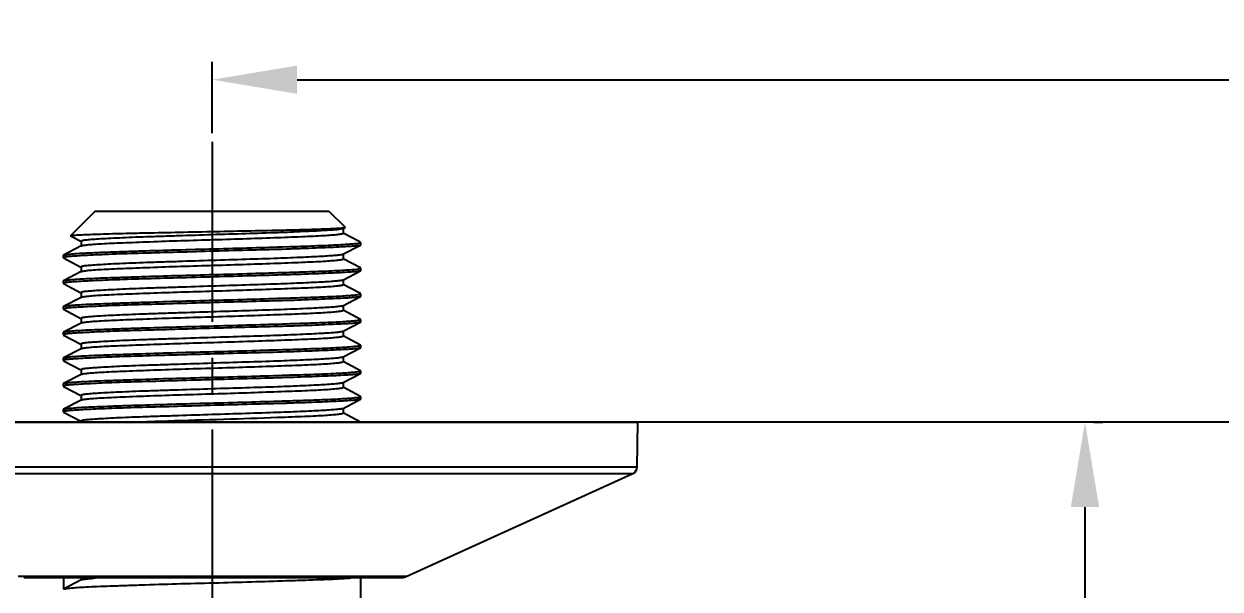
# Model space of a CAD drawing. Header units: millimetres. Extents: x 7160 to 8001, y 2712 to 3307.
# Drawn here: x 7247.3 to 7331.8, y 3057.5 to 3097.4 of the extents above; entities that cross this region are included whole.
import ezdxf

# ---------------------------------------------------------------- set-up
doc = ezdxf.new("R2010")
doc.units = ezdxf.units.MM
doc.linetypes.add('CENTERX2', pattern=[20.32, 12.7, -2.54, 2.54, -2.54])
for name, color, linetype in [('CENTER', 1, 'CENTERX2'), ('DIM', 3, 'Continuous'), ('벽', 2, 'Continuous')]:
    doc.layers.add(name, color=color, linetype=linetype)
doc.styles.get("Standard").update_dxf_attribs({"font": 'arial.ttf'})
doc.dimstyles.new('ISO-25', dxfattribs={"dimtxt": 5, "dimasz": 5, "dimexe": 1.252, "dimexo": 0.625, "dimgap": 1, "dimtad": 1, "dimtoh": 1, "dimdec": 1, "dimdsep": 46, "dimtxsty": 'Standard', "dimcen": 0, "dimclrd": 3, "dimclre": 3, "dimclrt": 4, "dimadec": 0, "dimazin": 0, "dimtfac": 1, "dimtdec": 1, "dimtmove": 0, "dimatfit": 3, "dimfxl": 1, "dimarcsym": 0})

# ---------------------------------------------------------------- blocks, each defined once
blk = doc.blocks.new('*D44')
at = {"layer": 'DIM', "color": 3, "lineweight": -2, "transparency": 16777216}
for p, q in [((7260.62, 3089.727), (7260.62, 3094.744)), ((7460.62, 3089.727), (7460.62, 3094.744)), ((7266.62, 3093.492), (7343.345, 3093.492)), ((7454.62, 3093.492), (7377.896, 3093.492))]:
    blk.add_line(p, q, dxfattribs=at)
at = {"layer": 'DIM', "color": 3, "transparency": 16777216}
for points in [[(7266.62, 3094.492), (7266.62, 3092.492), (7260.62, 3093.492)], [(7454.62, 3094.492), (7454.62, 3092.492), (7460.62, 3093.492)]]:
    blk.add_solid(points, dxfattribs=at)
at = {"layer": 'DIM', "color": 4, "transparency": 16777216, "insert": (7360.62, 3093.492), "char_height": 6, "attachment_point": 5}
blk.add_mtext('150~200', dxfattribs=at)
blk = doc.blocks.new('*D53')
at = {"layer": 'DIM', "color": 3, "lineweight": -2, "transparency": 16777216}
for p, q in [((7322.867, 3069.314), (7323.494, 3069.314)), ((7322.242, 3063.314), (7322.242, 3042.081)), ((7322.242, 3011.718), (7322.242, 3032.95)), ((7322.867, 3005.718), (7323.494, 3005.718))]:
    blk.add_line(p, q, dxfattribs=at)
at = {"layer": 'DIM', "color": 3, "transparency": 16777216}
for points in [[(7321.242, 3063.314), (7323.242, 3063.314), (7322.242, 3069.314)], [(7321.242, 3011.718), (7323.242, 3011.718), (7322.242, 3005.718)]]:
    blk.add_solid(points, dxfattribs=at)
at = {"layer": 'DIM', "color": 4, "transparency": 16777216, "insert": (7322.242, 3037.516), "char_height": 6, "attachment_point": 5}
blk.add_mtext('63.6', dxfattribs=at)

msp = doc.modelspace()

# ---------------------------------------------------------------- linework, layer by layer
at = {"color": 7, "linetype": 'Continuous'}
for p, q in [((7252.37, 3084.218), (7250.626, 3082.474)), ((7252.37, 3084.218), (7268.87, 3084.218)), ((7268.87, 3084.218), (7270.018, 3083.07)), ((7269.851, 3082.974), (7270.012, 3083.058)), ((7270.012, 3083.058), (7270.018, 3083.07)), ((7250.631, 3082.462), (7250.626, 3082.474)), ((7250.632, 3082.462), (7251.366, 3082.079)), ((7269.87, 3082.993), (7269.87, 3082.65)), ((7271.014, 3082.061), (7269.873, 3082.656)), ((7251.37, 3081.751), (7250.134, 3081.105)), ((7251.37, 3082.086), (7251.37, 3081.759)), ((7251.386, 3081.759), (7251.37, 3081.751)), ((7269.851, 3081.16), (7271.103, 3081.813)), ((7271.057, 3082.031), (7271.014, 3082.061)), ((7271.053, 3081.968), (7271.058, 3081.973)), ((7271.053, 3081.968), (7271.12, 3081.968)), ((7271.057, 3082.031), (7271.12, 3081.968)), ((7271.12, 3081.831), (7271.103, 3081.813)), ((7271.12, 3081.831), (7271.12, 3081.968)), ((7250.12, 3081.092), (7250.134, 3081.105)), ((7250.12, 3080.924), (7250.12, 3081.092)), ((7250.12, 3080.924), (7250.137, 3080.906)), ((7250.137, 3080.906), (7251.366, 3080.265)), ((7269.87, 3081.179), (7269.87, 3080.836)), ((7271.107, 3080.198), (7269.873, 3080.842)), ((7251.37, 3079.937), (7250.134, 3079.291)), ((7251.37, 3080.272), (7251.37, 3079.945)), ((7251.386, 3079.945), (7251.37, 3079.937)), ((7269.851, 3079.346), (7271.103, 3079.999)), ((7271.12, 3080.017), (7271.103, 3079.999)), ((7271.12, 3080.185), (7271.107, 3080.199)), ((7271.12, 3080.017), (7271.12, 3080.185)), ((7250.12, 3079.278), (7250.134, 3079.291)), ((7250.12, 3079.11), (7250.12, 3079.278)), ((7250.12, 3079.11), (7250.137, 3079.092)), ((7250.137, 3079.092), (7251.366, 3078.451)), ((7269.87, 3079.365), (7269.87, 3079.022)), ((7271.107, 3078.384), (7269.873, 3079.028)), ((7251.37, 3078.123), (7250.134, 3077.477)), ((7251.37, 3078.458), (7251.37, 3078.131)), ((7251.386, 3078.131), (7251.37, 3078.123)), ((7269.851, 3077.532), (7271.103, 3078.185)), ((7271.12, 3078.203), (7271.103, 3078.185)), ((7271.12, 3078.371), (7271.107, 3078.384)), ((7271.12, 3078.203), (7271.12, 3078.371)), ((7250.12, 3077.464), (7250.134, 3077.477)), ((7250.12, 3077.296), (7250.12, 3077.464)), ((7250.12, 3077.296), (7250.137, 3077.278)), ((7250.137, 3077.278), (7251.366, 3076.637)), ((7269.87, 3077.551), (7269.87, 3077.208)), ((7271.107, 3076.57), (7269.873, 3077.214)), ((7251.37, 3076.309), (7250.134, 3075.663)), ((7251.37, 3076.644), (7251.37, 3076.317)), ((7251.386, 3076.317), (7251.37, 3076.309)), ((7269.87, 3075.728), (7271.103, 3076.371)), ((7271.12, 3076.389), (7271.103, 3076.371)), ((7271.12, 3076.557), (7271.107, 3076.57)), ((7271.12, 3076.389), (7271.12, 3076.557)), ((7250.12, 3075.65), (7250.134, 3075.663)), ((7250.12, 3075.482), (7250.12, 3075.65)), ((7250.12, 3075.482), (7250.137, 3075.464)), ((7250.137, 3075.464), (7251.366, 3074.823)), ((7269.851, 3075.718), (7269.87, 3075.728)), ((7269.87, 3075.737), (7269.87, 3075.394)), ((7251.37, 3074.83), (7251.37, 3074.503)), ((7271.107, 3074.756), (7269.873, 3075.4)), ((7271.12, 3074.575), (7271.103, 3074.557)), ((7271.12, 3074.743), (7271.107, 3074.756)), ((7271.12, 3074.575), (7271.12, 3074.743)), ((7250.12, 3073.836), (7250.134, 3073.849)), ((7250.12, 3073.668), (7250.12, 3073.836)), ((7251.37, 3074.495), (7250.134, 3073.849)), ((7251.386, 3074.503), (7251.37, 3074.495)), ((7269.851, 3073.904), (7269.87, 3073.914)), ((7269.87, 3073.914), (7271.103, 3074.557)), ((7269.87, 3073.923), (7269.87, 3073.58)), ((7250.12, 3073.668), (7250.137, 3073.65)), ((7250.137, 3073.65), (7251.366, 3073.009)), ((7251.37, 3073.016), (7251.37, 3072.689)), ((7271.107, 3072.942), (7269.873, 3073.586)), ((7271.12, 3072.929), (7271.107, 3072.942)), ((7271.12, 3072.761), (7271.12, 3072.929)), ((7250.12, 3072.022), (7250.134, 3072.035)), ((7251.37, 3072.681), (7250.134, 3072.035)), ((7251.386, 3072.689), (7251.37, 3072.681)), ((7269.851, 3072.09), (7269.87, 3072.1)), ((7269.87, 3072.1), (7271.103, 3072.743)), ((7269.87, 3072.109), (7269.87, 3071.766)), ((7271.12, 3072.761), (7271.103, 3072.743)), ((7250.12, 3071.854), (7250.12, 3072.022)), ((7250.12, 3071.854), (7250.137, 3071.836)), ((7250.137, 3071.836), (7251.366, 3071.195)), ((7251.37, 3071.202), (7251.37, 3070.875)), ((7271.107, 3071.128), (7269.873, 3071.772)), ((7251.37, 3070.867), (7250.134, 3070.221)), ((7251.386, 3070.875), (7251.37, 3070.867)), ((7269.87, 3070.286), (7271.103, 3070.929)), ((7271.12, 3070.947), (7271.103, 3070.929)), ((7271.12, 3071.115), (7271.107, 3071.128)), ((7271.12, 3070.947), (7271.12, 3071.115)), ((7250.12, 3070.208), (7250.134, 3070.221)), ((7250.12, 3070.04), (7250.12, 3070.208)), ((7250.12, 3070.04), (7250.137, 3070.022)), ((7250.137, 3070.022), (7251.366, 3069.381)), ((7269.851, 3070.276), (7269.87, 3070.286)), ((7269.87, 3070.295), (7269.87, 3069.952)), ((7271.107, 3069.314), (7269.873, 3069.958)), ((7230.559, 3069.314), (7290.681, 3069.314)), ((7251.37, 3069.388), (7251.37, 3069.314)), ((7290.626, 3066.128), (7290.681, 3069.314)), ((7290.626, 3066.128), (7230.615, 3066.128)), ((7230.906, 3065.684), (7290.334, 3065.684)), ((7274.317, 3058.403), (7290.334, 3065.684)), ((7274.317, 3058.403), (7246.923, 3058.403)), ((7273.904, 3058.314), (7247.337, 3058.314)), ((7251.37, 3058.169), (7250.134, 3057.523)), ((7250.149, 3057.523), (7250.149, 3058.314)), ((7251.37, 3058.314), (7251.37, 3058.177)), ((7251.386, 3058.177), (7251.37, 3058.169)), ((7271.12, 3052.218), (7271.12, 3058.314)), ((7273.904, 3058.314), (7274.115, 3058.336)), ((7274.115, 3058.336), (7274.317, 3058.403))]:
    msp.add_line(p, q, dxfattribs=at)
for centre, radius, start, end in [((7290.128, 3066.137), 0.498, 294.44395, 359), ((7253.815, 3037.939), 20.413, 94.08497, 94.53081), ((7254.223, 3032.201), 26.166, 93.63679, 94.08023), ((7265.507, 3135.269), 77.119, 272.43163, 272.62979), ((7268.325, 3084.029), 25.801, 274.05588, 274.6612)]:
    msp.add_arc(centre, radius, start, end, dxfattribs=at)
for points, knots in [([(7265.42, 3082.869), (7266.031, 3082.883), (7266.9, 3082.905), (7267.988, 3082.94), (7268.644, 3082.963), (7269.178, 3082.984), (7269.542, 3083.002), (7269.765, 3083.019), (7269.88, 3083.03), (7269.958, 3083.042), (7269.999, 3083.051), (7270.012, 3083.058)], [0, 0, 0, 0, 0.399043, 0.566855, 0.7103, 0.827146, 0.915307, 0.948065, 0.973119, 0.990412, 1, 1, 1, 1]), ([(7250.626, 3082.474), (7250.634, 3082.482), (7250.674, 3082.489), (7250.745, 3082.502), (7250.861, 3082.512), (7251.015, 3082.524), (7251.208, 3082.535), (7251.544, 3082.551), (7252.056, 3082.571), (7252.776, 3082.596), (7253.627, 3082.623), (7254.593, 3082.648), (7256.065, 3082.681), (7258.059, 3082.718), (7260.539, 3082.772), (7263.012, 3082.819), (7264.638, 3082.851), (7265.42, 3082.869)], [0, 0, 0, 0, 0.002406, 0.007468, 0.015229, 0.025678, 0.038793, 0.054537, 0.093736, 0.142687, 0.200539, 0.266224, 0.33863, 0.498821, 0.670401, 0.841436, 1, 1, 1, 1]), ([(7265.245, 3082.687), (7264.502, 3082.66), (7262.96, 3082.612), (7260.62, 3082.541), (7258.642, 3082.473), (7257.101, 3082.425), (7256.021, 3082.39), (7255.021, 3082.353), (7254.117, 3082.315), (7253.323, 3082.275), (7252.655, 3082.236), (7252.123, 3082.201), (7251.768, 3082.171), (7251.561, 3082.146), (7251.46, 3082.127), (7251.403, 3082.114), (7251.37, 3082.095), (7251.37, 3082.086)], [0, 0, 0, 0, 0.160594, 0.332905, 0.505222, 0.587695, 0.665811, 0.738236, 0.80374, 0.861203, 0.909644, 0.948237, 0.976333, 0.986304, 0.993518, 0.998, 1, 1, 1, 1]), ([(7251.386, 3081.759), (7251.402, 3081.768), (7251.45, 3081.781), (7251.594, 3081.81), (7251.865, 3081.841), (7252.295, 3081.879), (7252.86, 3081.915), (7253.55, 3081.949), (7254.355, 3081.982), (7255.261, 3082.017), (7256.627, 3082.069), (7258.468, 3082.135), (7260.752, 3082.198), (7263.026, 3082.273), (7264.523, 3082.323), (7265.245, 3082.349)], [0, 0, 0, 0, 0.004023, 0.010643, 0.031714, 0.062983, 0.103972, 0.154034, 0.21237, 0.278048, 0.350003, 0.508011, 0.676225, 0.843811, 1, 1, 1, 1]), ([(7269.851, 3082.974), (7269.808, 3082.951), (7269.663, 3082.929), (7269.388, 3082.893), (7268.976, 3082.863), (7268.44, 3082.83), (7267.786, 3082.796), (7266.708, 3082.743), (7265.849, 3082.709), (7265.245, 3082.687)], [0, 0, 0, 0, 0.031787, 0.092721, 0.18225, 0.299144, 0.441675, 0.607705, 1, 1, 1, 1]), ([(7265.245, 3082.349), (7265.58, 3082.361), (7266.219, 3082.386), (7267.124, 3082.422), (7267.917, 3082.457), (7268.585, 3082.494), (7269.059, 3082.529), (7269.367, 3082.557), (7269.543, 3082.576), (7269.679, 3082.593), (7269.781, 3082.612), (7269.836, 3082.625), (7269.87, 3082.641), (7269.87, 3082.65)], [0, 0, 0, 0, 0.216723, 0.412827, 0.584766, 0.729741, 0.845287, 0.891398, 0.929455, 0.959316, 0.980907, 0.994247, 1, 1, 1, 1]), ([(7250.134, 3081.105), (7250.151, 3081.114), (7250.203, 3081.127), (7250.36, 3081.156), (7250.663, 3081.188), (7251.144, 3081.227), (7251.781, 3081.263), (7252.562, 3081.297), (7253.474, 3081.329), (7254.502, 3081.364), (7256.056, 3081.417), (7258.151, 3081.484), (7260.751, 3081.547), (7263.342, 3081.619), (7265.048, 3081.676), (7265.87, 3081.702)], [0, 0, 0, 0, 0.003698, 0.010025, 0.030591, 0.061462, 0.102155, 0.152019, 0.210255, 0.275922, 0.347949, 0.506306, 0.675057, 0.843253, 1, 1, 1, 1]), ([(7265.87, 3081.522), (7265.057, 3081.496), (7263.371, 3081.453), (7260.809, 3081.384), (7258.235, 3081.305), (7255.811, 3081.24), (7253.958, 3081.183), (7252.665, 3081.127), (7251.876, 3081.089), (7251.227, 3081.052), (7250.725, 3081.022), (7250.384, 3080.988), (7250.206, 3080.968), (7250.148, 3080.946)], [0, 0, 0, 0, 0.155088, 0.321503, 0.488703, 0.646077, 0.783644, 0.842213, 0.892696, 0.934283, 0.966314, 0.988307, 1, 1, 1, 1]), ([(7265.87, 3081.698), (7266.524, 3081.719), (7267.702, 3081.761), (7269.083, 3081.81), (7269.97, 3081.862), (7270.451, 3081.897), (7270.798, 3081.93), (7270.984, 3081.953), (7271.053, 3081.968)], [0, 0, 0, 0, 0.378069, 0.680748, 0.798581, 0.89183, 0.959256, 1, 1, 1, 1]), ([(7271.103, 3081.813), (7271.086, 3081.804), (7271.034, 3081.79), (7270.879, 3081.761), (7270.587, 3081.732), (7270.124, 3081.7), (7269.515, 3081.669), (7268.771, 3081.634), (7267.902, 3081.596), (7266.921, 3081.559), (7266.231, 3081.538), (7265.87, 3081.526)], [0, 0, 0, 0, 0.011454, 0.030264, 0.090121, 0.179053, 0.29581, 0.438652, 0.605375, 0.793496, 1, 1, 1, 1]), ([(7271.058, 3081.973), (7271.065, 3081.98), (7271.079, 3082.002), (7271.065, 3082.024), (7271.057, 3082.031)], [0, 0, 0, 0, 0.49428, 1, 1, 1, 1]), ([(7250.148, 3080.946), (7250.144, 3080.944), (7250.134, 3080.94), (7250.12, 3080.931), (7250.12, 3080.924)], [0, 0, 0, 0, 0.369869, 1, 1, 1, 1]), ([(7265.245, 3080.872), (7264.502, 3080.845), (7262.96, 3080.799), (7260.62, 3080.727), (7258.642, 3080.659), (7257.101, 3080.611), (7256.021, 3080.576), (7255.021, 3080.54), (7254.117, 3080.501), (7253.323, 3080.461), (7252.655, 3080.423), (7252.123, 3080.388), (7251.768, 3080.358), (7251.561, 3080.333), (7251.46, 3080.314), (7251.403, 3080.3), (7251.37, 3080.282), (7251.37, 3080.272)], [0, 0, 0, 0, 0.160591, 0.332902, 0.50522, 0.587692, 0.665808, 0.738235, 0.803739, 0.861202, 0.90964, 0.948232, 0.976329, 0.986301, 0.993517, 0.998, 1, 1, 1, 1]), ([(7251.386, 3079.946), (7251.402, 3079.954), (7251.45, 3079.968), (7251.594, 3079.996), (7251.865, 3080.028), (7252.295, 3080.066), (7252.86, 3080.101), (7253.55, 3080.135), (7254.355, 3080.168), (7255.261, 3080.204), (7256.627, 3080.256), (7258.468, 3080.321), (7260.752, 3080.385), (7263.026, 3080.458), (7264.523, 3080.51), (7265.245, 3080.536)], [0, 0, 0, 0, 0.004025, 0.010646, 0.031717, 0.062986, 0.103975, 0.154036, 0.212372, 0.278049, 0.350005, 0.508012, 0.676226, 0.843812, 1, 1, 1, 1]), ([(7269.851, 3081.159), (7269.808, 3081.137), (7269.663, 3081.114), (7269.388, 3081.078), (7268.976, 3081.049), (7268.44, 3081.015), (7267.786, 3080.981), (7266.708, 3080.929), (7265.849, 3080.893), (7265.245, 3080.872)], [0, 0, 0, 0, 0.03179, 0.09272, 0.182244, 0.299137, 0.441666, 0.607696, 1, 1, 1, 1]), ([(7265.245, 3080.536), (7265.58, 3080.549), (7266.219, 3080.573), (7267.124, 3080.608), (7267.917, 3080.643), (7268.585, 3080.68), (7269.059, 3080.714), (7269.367, 3080.742), (7269.543, 3080.761), (7269.679, 3080.779), (7269.781, 3080.797), (7269.836, 3080.81), (7269.87, 3080.827), (7269.87, 3080.836)], [0, 0, 0, 0, 0.216728, 0.412829, 0.584771, 0.729748, 0.84529, 0.891399, 0.929454, 0.959318, 0.980912, 0.994251, 1, 1, 1, 1]), ([(7250.134, 3079.291), (7250.151, 3079.3), (7250.203, 3079.313), (7250.36, 3079.342), (7250.663, 3079.374), (7251.144, 3079.414), (7251.781, 3079.449), (7252.562, 3079.483), (7253.474, 3079.515), (7254.502, 3079.55), (7256.056, 3079.603), (7258.151, 3079.67), (7260.751, 3079.733), (7263.342, 3079.805), (7265.048, 3079.862), (7265.87, 3079.888)], [0, 0, 0, 0, 0.003697, 0.010025, 0.030592, 0.061465, 0.10216, 0.152025, 0.210262, 0.275929, 0.347955, 0.50631, 0.675059, 0.843255, 1, 1, 1, 1]), ([(7265.87, 3079.711), (7265.058, 3079.685), (7263.373, 3079.638), (7260.812, 3079.571), (7258.239, 3079.491), (7255.816, 3079.427), (7253.963, 3079.369), (7252.671, 3079.313), (7251.881, 3079.275), (7251.231, 3079.238), (7250.728, 3079.208), (7250.386, 3079.175), (7250.207, 3079.154), (7250.149, 3079.132)], [0, 0, 0, 0, 0.155008, 0.321338, 0.488464, 0.645788, 0.783343, 0.841927, 0.892438, 0.934068, 0.966157, 0.988223, 1, 1, 1, 1]), ([(7265.87, 3079.888), (7266.487, 3079.908), (7267.607, 3079.942), (7269.094, 3079.995), (7270.176, 3080.061), (7270.755, 3080.107), (7270.966, 3080.139)], [0, 0, 0, 0, 0.36262, 0.658854, 0.874722, 1, 1, 1, 1]), ([(7271.103, 3079.999), (7271.086, 3079.99), (7271.034, 3079.976), (7270.879, 3079.947), (7270.587, 3079.918), (7270.124, 3079.886), (7269.515, 3079.855), (7268.771, 3079.82), (7267.541, 3079.767), (7266.56, 3079.73), (7265.87, 3079.708)], [0, 0, 0, 0, 0.01144, 0.030257, 0.090113, 0.179046, 0.295807, 0.438639, 0.605361, 1, 1, 1, 1]), ([(7270.966, 3080.139), (7271.005, 3080.145), (7271.056, 3080.154), (7271.105, 3080.168), (7271.12, 3080.18), (7271.12, 3080.185)], [0, 0, 0, 0, 0.718501, 0.908338, 1, 1, 1, 1]), ([(7250.149, 3079.132), (7250.145, 3079.13), (7250.134, 3079.126), (7250.12, 3079.117), (7250.12, 3079.11)], [0, 0, 0, 0, 0.371176, 1, 1, 1, 1]), ([(7265.245, 3079.062), (7264.502, 3079.035), (7262.96, 3078.983), (7260.62, 3078.914), (7258.642, 3078.846), (7257.101, 3078.797), (7256.022, 3078.762), (7255.021, 3078.725), (7254.117, 3078.687), (7253.323, 3078.647), (7252.655, 3078.608), (7252.123, 3078.573), (7251.768, 3078.543), (7251.561, 3078.518), (7251.46, 3078.499), (7251.403, 3078.485), (7251.37, 3078.467), (7251.37, 3078.458)], [0, 0, 0, 0, 0.160592, 0.332903, 0.505219, 0.587691, 0.665807, 0.738233, 0.803737, 0.8612, 0.909639, 0.948231, 0.976328, 0.9863, 0.993516, 0.997999, 1, 1, 1, 1]), ([(7269.851, 3079.346), (7269.808, 3079.323), (7269.663, 3079.301), (7269.388, 3079.265), (7268.976, 3079.235), (7268.44, 3079.202), (7267.786, 3079.168), (7266.708, 3079.114), (7265.849, 3079.083), (7265.245, 3079.062)], [0, 0, 0, 0, 0.031774, 0.092703, 0.182231, 0.299129, 0.441663, 0.607699, 1, 1, 1, 1]), ([(7265.245, 3078.725), (7265.58, 3078.737), (7266.219, 3078.76), (7267.124, 3078.794), (7267.917, 3078.829), (7268.585, 3078.867), (7269.059, 3078.901), (7269.367, 3078.929), (7269.543, 3078.948), (7269.679, 3078.965), (7269.781, 3078.983), (7269.836, 3078.997), (7269.87, 3079.013), (7269.87, 3079.022)], [0, 0, 0, 0, 0.216726, 0.412827, 0.584772, 0.729749, 0.845291, 0.891399, 0.929454, 0.959317, 0.980911, 0.99425, 1, 1, 1, 1]), ([(7250.134, 3077.477), (7250.151, 3077.486), (7250.203, 3077.499), (7250.36, 3077.528), (7250.663, 3077.56), (7251.144, 3077.599), (7251.781, 3077.635), (7252.562, 3077.668), (7253.474, 3077.701), (7254.502, 3077.736), (7256.056, 3077.789), (7258.15, 3077.856), (7260.751, 3077.919), (7263.342, 3077.991), (7265.048, 3078.048), (7265.87, 3078.074)], [0, 0, 0, 0, 0.003698, 0.010024, 0.030591, 0.061461, 0.102153, 0.152017, 0.210251, 0.275917, 0.347945, 0.506303, 0.675054, 0.843251, 1, 1, 1, 1]), ([(7251.386, 3078.131), (7251.402, 3078.14), (7251.45, 3078.153), (7251.594, 3078.181), (7251.865, 3078.213), (7252.295, 3078.251), (7252.86, 3078.287), (7253.55, 3078.321), (7254.355, 3078.355), (7255.261, 3078.39), (7256.627, 3078.442), (7258.468, 3078.507), (7260.752, 3078.572), (7263.026, 3078.643), (7264.523, 3078.699), (7265.245, 3078.725)], [0, 0, 0, 0, 0.004026, 0.010648, 0.031717, 0.062985, 0.103975, 0.154037, 0.212373, 0.27805, 0.350005, 0.508013, 0.676225, 0.843811, 1, 1, 1, 1]), ([(7265.87, 3078.071), (7266.516, 3078.091), (7267.68, 3078.132), (7269.048, 3078.181), (7269.932, 3078.231), (7270.416, 3078.266), (7270.771, 3078.299), (7270.963, 3078.322), (7271.036, 3078.337)], [0, 0, 0, 0, 0.37437, 0.67551, 0.793562, 0.887748, 0.956838, 1, 1, 1, 1]), ([(7271.103, 3078.185), (7271.086, 3078.176), (7271.034, 3078.162), (7270.879, 3078.133), (7270.587, 3078.104), (7270.124, 3078.072), (7269.515, 3078.041), (7268.771, 3078.006), (7267.541, 3077.953), (7266.56, 3077.916), (7265.87, 3077.894)], [0, 0, 0, 0, 0.01144, 0.030256, 0.09011, 0.179041, 0.295801, 0.438632, 0.605355, 1, 1, 1, 1]), ([(7271.036, 3078.337), (7271.058, 3078.341), (7271.082, 3078.347), (7271.12, 3078.362), (7271.12, 3078.371)], [0, 0, 0, 0, 0.706961, 1, 1, 1, 1]), ([(7250.15, 3077.318), (7250.145, 3077.317), (7250.135, 3077.312), (7250.12, 3077.303), (7250.12, 3077.296)], [0, 0, 0, 0, 0.371795, 1, 1, 1, 1]), ([(7265.87, 3077.895), (7265.058, 3077.869), (7263.373, 3077.825), (7260.813, 3077.757), (7258.241, 3077.677), (7255.819, 3077.613), (7253.966, 3077.555), (7252.673, 3077.5), (7251.883, 3077.461), (7251.233, 3077.425), (7250.73, 3077.395), (7250.387, 3077.361), (7250.208, 3077.34), (7250.15, 3077.318)], [0, 0, 0, 0, 0.15497, 0.321258, 0.488344, 0.645641, 0.783193, 0.841785, 0.892311, 0.933964, 0.966082, 0.988183, 1, 1, 1, 1]), ([(7265.245, 3077.244), (7264.502, 3077.217), (7262.96, 3077.171), (7260.62, 3077.098), (7258.642, 3077.031), (7257.101, 3076.982), (7256.021, 3076.947), (7255.021, 3076.911), (7254.117, 3076.873), (7253.323, 3076.833), (7252.655, 3076.795), (7252.181, 3076.763), (7251.874, 3076.738), (7251.698, 3076.721), (7251.561, 3076.704), (7251.46, 3076.686), (7251.403, 3076.672), (7251.37, 3076.653), (7251.37, 3076.644)], [0, 0, 0, 0, 0.160593, 0.332906, 0.505224, 0.587697, 0.665813, 0.73824, 0.803744, 0.861206, 0.909645, 0.948237, 0.963628, 0.976335, 0.986306, 0.993522, 0.998003, 1, 1, 1, 1]), ([(7269.851, 3077.532), (7269.808, 3077.509), (7269.663, 3077.487), (7269.388, 3077.451), (7268.976, 3077.421), (7268.44, 3077.388), (7267.786, 3077.353), (7266.708, 3077.301), (7265.849, 3077.265), (7265.245, 3077.244)], [0, 0, 0, 0, 0.031785, 0.092717, 0.182244, 0.299138, 0.441667, 0.607698, 1, 1, 1, 1]), ([(7265.245, 3076.91), (7265.58, 3076.922), (7266.219, 3076.945), (7267.124, 3076.98), (7267.917, 3077.015), (7268.585, 3077.053), (7269.059, 3077.087), (7269.367, 3077.115), (7269.543, 3077.134), (7269.679, 3077.152), (7269.781, 3077.17), (7269.836, 3077.183), (7269.87, 3077.2), (7269.87, 3077.209)], [0, 0, 0, 0, 0.216726, 0.412826, 0.584772, 0.729752, 0.845296, 0.891405, 0.929461, 0.959325, 0.980918, 0.994256, 1, 1, 1, 1]), ([(7250.134, 3075.663), (7250.151, 3075.672), (7250.203, 3075.685), (7250.36, 3075.714), (7250.663, 3075.746), (7251.144, 3075.786), (7251.781, 3075.821), (7252.562, 3075.855), (7253.474, 3075.887), (7254.502, 3075.922), (7256.056, 3075.975), (7258.151, 3076.042), (7260.751, 3076.105), (7263.342, 3076.177), (7265.048, 3076.234), (7265.87, 3076.26)], [0, 0, 0, 0, 0.003697, 0.010025, 0.030592, 0.061465, 0.10216, 0.152025, 0.210261, 0.275929, 0.347955, 0.50631, 0.67506, 0.843254, 1, 1, 1, 1]), ([(7251.386, 3076.317), (7251.402, 3076.326), (7251.45, 3076.339), (7251.594, 3076.367), (7251.865, 3076.399), (7252.295, 3076.437), (7252.86, 3076.472), (7253.55, 3076.506), (7254.355, 3076.54), (7255.261, 3076.575), (7256.627, 3076.627), (7258.468, 3076.692), (7260.752, 3076.757), (7263.026, 3076.83), (7264.523, 3076.884), (7265.245, 3076.91)], [0, 0, 0, 0, 0.004025, 0.010646, 0.031715, 0.062983, 0.103972, 0.154034, 0.212371, 0.278048, 0.350004, 0.508012, 0.676225, 0.84381, 1, 1, 1, 1]), ([(7265.87, 3076.26), (7266.517, 3076.281), (7267.684, 3076.316), (7269.055, 3076.368), (7269.94, 3076.418), (7270.423, 3076.453), (7270.776, 3076.486), (7270.967, 3076.508), (7271.04, 3076.523)], [0, 0, 0, 0, 0.375076, 0.676512, 0.79452, 0.888527, 0.957298, 1, 1, 1, 1]), ([(7271.103, 3076.371), (7271.086, 3076.362), (7271.034, 3076.348), (7270.879, 3076.319), (7270.587, 3076.29), (7270.124, 3076.258), (7269.515, 3076.227), (7268.771, 3076.192), (7267.541, 3076.139), (7266.56, 3076.102), (7265.87, 3076.08)], [0, 0, 0, 0, 0.01145, 0.030259, 0.090115, 0.179047, 0.295803, 0.438643, 0.605365, 1, 1, 1, 1]), ([(7271.04, 3076.523), (7271.06, 3076.528), (7271.084, 3076.533), (7271.12, 3076.548), (7271.12, 3076.557)], [0, 0, 0, 0, 0.705529, 1, 1, 1, 1]), ([(7250.283, 3075.533), (7250.242, 3075.527), (7250.188, 3075.517), (7250.135, 3075.5), (7250.12, 3075.487), (7250.12, 3075.482)], [0, 0, 0, 0, 0.713281, 0.903727, 1, 1, 1, 1]), ([(7265.87, 3076.08), (7265.1, 3076.056), (7263.504, 3076.015), (7261.074, 3075.95), (7258.617, 3075.874), (7256.275, 3075.81), (7254.181, 3075.75), (7252.456, 3075.677), (7251.297, 3075.617), (7250.625, 3075.571), (7250.38, 3075.548), (7250.283, 3075.533)], [0, 0, 0, 0, 0.148133, 0.307043, 0.467657, 0.620783, 0.757664, 0.870492, 0.952825, 0.981013, 1, 1, 1, 1]), ([(7265.245, 3075.431), (7264.502, 3075.404), (7262.96, 3075.356), (7260.62, 3075.285), (7258.642, 3075.218), (7257.101, 3075.169), (7256.021, 3075.134), (7255.021, 3075.098), (7254.117, 3075.059), (7253.323, 3075.019), (7252.655, 3074.981), (7252.123, 3074.945), (7251.768, 3074.916), (7251.561, 3074.89), (7251.46, 3074.872), (7251.403, 3074.858), (7251.37, 3074.839), (7251.37, 3074.83)], [0, 0, 0, 0, 0.160592, 0.332902, 0.505217, 0.587689, 0.665804, 0.73823, 0.803733, 0.861195, 0.909634, 0.948227, 0.976324, 0.986296, 0.993512, 0.997996, 1, 1, 1, 1]), ([(7269.851, 3075.717), (7269.808, 3075.695), (7269.663, 3075.672), (7269.388, 3075.636), (7268.976, 3075.607), (7268.44, 3075.574), (7267.786, 3075.539), (7266.708, 3075.487), (7265.849, 3075.453), (7265.245, 3075.431)], [0, 0, 0, 0, 0.031789, 0.092719, 0.182244, 0.299139, 0.44167, 0.607702, 1, 1, 1, 1]), ([(7251.386, 3074.504), (7251.402, 3074.512), (7251.45, 3074.525), (7251.594, 3074.554), (7251.865, 3074.586), (7252.295, 3074.624), (7252.86, 3074.659), (7253.55, 3074.693), (7254.355, 3074.726), (7255.261, 3074.762), (7256.627, 3074.813), (7258.468, 3074.879), (7260.752, 3074.942), (7263.026, 3075.017), (7264.523, 3075.067), (7265.245, 3075.093)], [0, 0, 0, 0, 0.004022, 0.010643, 0.031713, 0.062982, 0.103971, 0.154032, 0.212368, 0.278045, 0.350001, 0.508009, 0.676223, 0.84381, 1, 1, 1, 1]), ([(7265.245, 3075.093), (7265.58, 3075.105), (7266.219, 3075.13), (7267.124, 3075.166), (7267.917, 3075.2), (7268.585, 3075.238), (7269.059, 3075.273), (7269.367, 3075.301), (7269.543, 3075.32), (7269.679, 3075.337), (7269.781, 3075.355), (7269.836, 3075.369), (7269.87, 3075.385), (7269.87, 3075.394)], [0, 0, 0, 0, 0.216723, 0.412821, 0.584758, 0.729733, 0.845272, 0.89138, 0.929434, 0.959297, 0.980892, 0.994236, 1, 1, 1, 1]), ([(7265.87, 3074.443), (7266.514, 3074.463), (7267.676, 3074.503), (7269.042, 3074.553), (7269.925, 3074.603), (7270.41, 3074.638), (7270.766, 3074.67), (7270.959, 3074.693), (7271.033, 3074.708)], [0, 0, 0, 0, 0.373712, 0.674582, 0.792672, 0.887024, 0.956412, 1, 1, 1, 1]), ([(7271.033, 3074.708), (7271.055, 3074.712), (7271.081, 3074.718), (7271.12, 3074.733), (7271.12, 3074.743)], [0, 0, 0, 0, 0.708234, 1, 1, 1, 1]), ([(7250.134, 3073.849), (7250.151, 3073.858), (7250.203, 3073.871), (7250.36, 3073.9), (7250.663, 3073.932), (7251.144, 3073.971), (7251.781, 3074.007), (7252.562, 3074.04), (7253.474, 3074.073), (7254.502, 3074.108), (7256.056, 3074.161), (7258.151, 3074.228), (7260.751, 3074.291), (7263.342, 3074.363), (7265.048, 3074.42), (7265.87, 3074.446)], [0, 0, 0, 0, 0.003698, 0.010024, 0.030591, 0.06146, 0.102152, 0.152017, 0.210252, 0.275919, 0.347947, 0.506306, 0.675057, 0.843251, 1, 1, 1, 1]), ([(7265.87, 3074.266), (7265.057, 3074.24), (7263.371, 3074.197), (7260.809, 3074.128), (7258.235, 3074.049), (7255.812, 3073.985), (7253.959, 3073.927), (7252.666, 3073.871), (7251.877, 3073.833), (7251.227, 3073.796), (7250.726, 3073.766), (7250.384, 3073.732), (7250.206, 3073.712), (7250.149, 3073.69)], [0, 0, 0, 0, 0.155076, 0.321477, 0.488664, 0.646029, 0.783596, 0.842167, 0.892654, 0.934248, 0.966288, 0.988293, 1, 1, 1, 1]), ([(7269.851, 3073.904), (7269.808, 3073.882), (7269.663, 3073.86), (7269.388, 3073.823), (7268.976, 3073.794), (7268.44, 3073.76), (7267.786, 3073.726), (7266.708, 3073.673), (7265.849, 3073.64), (7265.245, 3073.618)], [0, 0, 0, 0, 0.031779, 0.09271, 0.182238, 0.299135, 0.441668, 0.607701, 1, 1, 1, 1]), ([(7271.103, 3074.557), (7271.086, 3074.548), (7271.034, 3074.534), (7270.879, 3074.505), (7270.587, 3074.476), (7270.124, 3074.444), (7269.515, 3074.413), (7268.771, 3074.378), (7267.541, 3074.325), (7266.56, 3074.289), (7265.87, 3074.267)], [0, 0, 0, 0, 0.01144, 0.030256, 0.090108, 0.179038, 0.295797, 0.43863, 0.605355, 1, 1, 1, 1]), ([(7250.149, 3073.69), (7250.144, 3073.688), (7250.134, 3073.684), (7250.12, 3073.675), (7250.12, 3073.668)], [0, 0, 0, 0, 0.370117, 1, 1, 1, 1]), ([(7265.245, 3073.618), (7264.502, 3073.591), (7262.96, 3073.542), (7260.62, 3073.471), (7258.642, 3073.403), (7257.101, 3073.355), (7256.022, 3073.319), (7255.021, 3073.283), (7254.117, 3073.245), (7253.323, 3073.205), (7252.655, 3073.166), (7252.123, 3073.131), (7251.768, 3073.101), (7251.561, 3073.076), (7251.46, 3073.057), (7251.403, 3073.043), (7251.37, 3073.025), (7251.37, 3073.016)], [0, 0, 0, 0, 0.160592, 0.332903, 0.50522, 0.587692, 0.665808, 0.738235, 0.803739, 0.861201, 0.909641, 0.948233, 0.97633, 0.986301, 0.993518, 0.998001, 1, 1, 1, 1]), ([(7251.386, 3072.689), (7251.402, 3072.698), (7251.45, 3072.711), (7251.594, 3072.74), (7251.865, 3072.772), (7252.295, 3072.81), (7252.86, 3072.845), (7253.55, 3072.879), (7254.687, 3072.926), (7256.324, 3072.989), (7258.468, 3073.066), (7260.752, 3073.129), (7263.026, 3073.202), (7264.523, 3073.255), (7265.245, 3073.281)], [0, 0, 0, 0, 0.004027, 0.010649, 0.031721, 0.062989, 0.103979, 0.15404, 0.212376, 0.350007, 0.508015, 0.676226, 0.84381, 1, 1, 1, 1]), ([(7265.245, 3073.281), (7265.58, 3073.293), (7266.219, 3073.317), (7267.124, 3073.352), (7267.917, 3073.387), (7268.585, 3073.424), (7269.059, 3073.458), (7269.367, 3073.487), (7269.543, 3073.506), (7269.679, 3073.523), (7269.781, 3073.541), (7269.836, 3073.554), (7269.87, 3073.571), (7269.87, 3073.58)], [0, 0, 0, 0, 0.216727, 0.412826, 0.584769, 0.729749, 0.845292, 0.891402, 0.929456, 0.959319, 0.980912, 0.99425, 1, 1, 1, 1]), ([(7265.87, 3072.632), (7266.518, 3072.653), (7267.685, 3072.688), (7269.056, 3072.74), (7269.941, 3072.79), (7270.424, 3072.825), (7270.777, 3072.858), (7270.968, 3072.881), (7271.04, 3072.896)], [0, 0, 0, 0, 0.375213, 0.676711, 0.794712, 0.888684, 0.957391, 1, 1, 1, 1]), ([(7271.04, 3072.896), (7271.061, 3072.9), (7271.085, 3072.905), (7271.12, 3072.92), (7271.12, 3072.929)], [0, 0, 0, 0, 0.705231, 1, 1, 1, 1]), ([(7250.134, 3072.035), (7250.151, 3072.044), (7250.203, 3072.057), (7250.36, 3072.086), (7250.663, 3072.118), (7251.144, 3072.158), (7251.781, 3072.193), (7252.562, 3072.227), (7253.474, 3072.259), (7254.502, 3072.294), (7256.056, 3072.347), (7258.151, 3072.414), (7260.751, 3072.477), (7263.342, 3072.549), (7265.048, 3072.606), (7265.87, 3072.632)], [0, 0, 0, 0, 0.003697, 0.010025, 0.030591, 0.061463, 0.102156, 0.152021, 0.210257, 0.275923, 0.347948, 0.506305, 0.675056, 0.843251, 1, 1, 1, 1]), ([(7265.87, 3072.452), (7265.058, 3072.426), (7263.373, 3072.383), (7260.812, 3072.314), (7258.239, 3072.235), (7255.817, 3072.171), (7253.963, 3072.113), (7252.671, 3072.058), (7251.881, 3072.019), (7251.231, 3071.983), (7250.729, 3071.952), (7250.386, 3071.919), (7250.207, 3071.898), (7250.149, 3071.876)], [0, 0, 0, 0, 0.155003, 0.321326, 0.488447, 0.645772, 0.78333, 0.841915, 0.892427, 0.934059, 0.966151, 0.988219, 1, 1, 1, 1]), ([(7269.851, 3072.089), (7269.808, 3072.067), (7269.663, 3072.044), (7269.388, 3072.008), (7268.976, 3071.979), (7268.44, 3071.945), (7267.786, 3071.911), (7266.708, 3071.859), (7265.849, 3071.823), (7265.245, 3071.802)], [0, 0, 0, 0, 0.031783, 0.092713, 0.182238, 0.299134, 0.441665, 0.607696, 1, 1, 1, 1]), ([(7271.103, 3072.743), (7271.086, 3072.734), (7271.034, 3072.72), (7270.879, 3072.691), (7270.587, 3072.662), (7270.124, 3072.63), (7269.515, 3072.599), (7268.771, 3072.564), (7267.541, 3072.51), (7266.56, 3072.477), (7265.87, 3072.455)], [0, 0, 0, 0, 0.01144, 0.030257, 0.09011, 0.179042, 0.295804, 0.438638, 0.605364, 1, 1, 1, 1]), ([(7250.149, 3071.876), (7250.145, 3071.874), (7250.134, 3071.87), (7250.12, 3071.861), (7250.12, 3071.854)], [0, 0, 0, 0, 0.371235, 1, 1, 1, 1]), ([(7265.245, 3071.802), (7264.502, 3071.775), (7262.96, 3071.729), (7260.62, 3071.657), (7258.642, 3071.589), (7257.101, 3071.541), (7256.021, 3071.506), (7255.021, 3071.47), (7254.117, 3071.431), (7253.323, 3071.391), (7252.655, 3071.353), (7252.123, 3071.318), (7251.768, 3071.288), (7251.561, 3071.263), (7251.46, 3071.244), (7251.403, 3071.23), (7251.37, 3071.212), (7251.37, 3071.202)], [0, 0, 0, 0, 0.160592, 0.332904, 0.505221, 0.587694, 0.665809, 0.738235, 0.803739, 0.861202, 0.909641, 0.948232, 0.976329, 0.986301, 0.993517, 0.998001, 1, 1, 1, 1]), ([(7251.386, 3070.875), (7251.402, 3070.884), (7251.45, 3070.897), (7251.594, 3070.925), (7251.865, 3070.957), (7252.295, 3070.995), (7252.86, 3071.031), (7253.55, 3071.065), (7254.687, 3071.112), (7256.324, 3071.175), (7258.468, 3071.251), (7260.752, 3071.315), (7263.026, 3071.388), (7264.523, 3071.443), (7265.245, 3071.469)], [0, 0, 0, 0, 0.004024, 0.010646, 0.031717, 0.062987, 0.103977, 0.154039, 0.212375, 0.350007, 0.508014, 0.676227, 0.843811, 1, 1, 1, 1]), ([(7265.245, 3071.469), (7265.58, 3071.481), (7266.219, 3071.504), (7267.124, 3071.538), (7267.917, 3071.573), (7268.585, 3071.61), (7269.059, 3071.645), (7269.367, 3071.673), (7269.543, 3071.692), (7269.679, 3071.71), (7269.781, 3071.728), (7269.836, 3071.741), (7269.87, 3071.757), (7269.87, 3071.766)], [0, 0, 0, 0, 0.216732, 0.412833, 0.58478, 0.729763, 0.845311, 0.891424, 0.929482, 0.959348, 0.98094, 0.994272, 1, 1, 1, 1]), ([(7250.134, 3070.221), (7250.151, 3070.23), (7250.203, 3070.243), (7250.36, 3070.272), (7250.663, 3070.304), (7251.144, 3070.343), (7251.781, 3070.379), (7252.562, 3070.412), (7253.474, 3070.445), (7254.502, 3070.48), (7256.056, 3070.533), (7258.151, 3070.6), (7260.751, 3070.663), (7263.342, 3070.735), (7265.048, 3070.792), (7265.87, 3070.818)], [0, 0, 0, 0, 0.003698, 0.010024, 0.03059, 0.06146, 0.102152, 0.152016, 0.210252, 0.275919, 0.347946, 0.506305, 0.675057, 0.843251, 1, 1, 1, 1]), ([(7265.87, 3070.638), (7265.057, 3070.612), (7263.371, 3070.569), (7260.808, 3070.5), (7258.233, 3070.421), (7255.809, 3070.356), (7253.956, 3070.299), (7252.663, 3070.243), (7251.874, 3070.205), (7251.225, 3070.168), (7250.724, 3070.138), (7250.383, 3070.104), (7250.205, 3070.084), (7250.148, 3070.062)], [0, 0, 0, 0, 0.15512, 0.32157, 0.4888, 0.646195, 0.783765, 0.842328, 0.892799, 0.934368, 0.966376, 0.988341, 1, 1, 1, 1]), ([(7265.87, 3070.815), (7266.515, 3070.836), (7267.679, 3070.875), (7269.046, 3070.925), (7269.93, 3070.975), (7270.414, 3071.01), (7270.769, 3071.043), (7270.962, 3071.066), (7271.035, 3071.081)], [0, 0, 0, 0, 0.374162, 0.67522, 0.793284, 0.887522, 0.956706, 1, 1, 1, 1]), ([(7271.103, 3070.929), (7271.086, 3070.92), (7271.034, 3070.906), (7270.879, 3070.877), (7270.587, 3070.848), (7270.124, 3070.816), (7269.515, 3070.785), (7268.771, 3070.75), (7267.902, 3070.712), (7266.921, 3070.675), (7266.231, 3070.654), (7265.87, 3070.642)], [0, 0, 0, 0, 0.011441, 0.030256, 0.090113, 0.179046, 0.295807, 0.438642, 0.605367, 0.793509, 1, 1, 1, 1]), ([(7271.035, 3071.081), (7271.057, 3071.085), (7271.082, 3071.091), (7271.12, 3071.106), (7271.12, 3071.115)], [0, 0, 0, 0, 0.707362, 1, 1, 1, 1]), ([(7250.148, 3070.062), (7250.144, 3070.06), (7250.134, 3070.055), (7250.12, 3070.047), (7250.12, 3070.04)], [0, 0, 0, 0, 0.369355, 1, 1, 1, 1]), ([(7265.245, 3069.991), (7264.502, 3069.965), (7262.96, 3069.913), (7260.62, 3069.844), (7258.642, 3069.776), (7257.101, 3069.727), (7256.021, 3069.692), (7255.021, 3069.656), (7254.117, 3069.617), (7253.323, 3069.577), (7252.655, 3069.538), (7252.123, 3069.503), (7251.768, 3069.473), (7251.561, 3069.448), (7251.46, 3069.429), (7251.403, 3069.415), (7251.37, 3069.397), (7251.37, 3069.388)], [0, 0, 0, 0, 0.160592, 0.332902, 0.505216, 0.587688, 0.665803, 0.73823, 0.803733, 0.861195, 0.909634, 0.948225, 0.976321, 0.986293, 0.99351, 0.997995, 1, 1, 1, 1]), ([(7255.11, 3069.313), (7255.896, 3069.344), (7258.003, 3069.424), (7261.382, 3069.516), (7263.975, 3069.608), (7265.245, 3069.654)], [0, 0, 0, 0, 0.232715, 0.623836, 1, 1, 1, 1]), ([(7269.851, 3070.276), (7269.808, 3070.253), (7269.663, 3070.231), (7269.388, 3070.194), (7268.976, 3070.165), (7268.44, 3070.132), (7267.786, 3070.098), (7266.708, 3070.044), (7265.849, 3070.013), (7265.245, 3069.991)], [0, 0, 0, 0, 0.031795, 0.092726, 0.182248, 0.29914, 0.44167, 0.607705, 1, 1, 1, 1]), ([(7265.245, 3069.654), (7265.58, 3069.666), (7266.219, 3069.689), (7267.124, 3069.724), (7267.917, 3069.759), (7268.585, 3069.797), (7269.059, 3069.831), (7269.367, 3069.859), (7269.543, 3069.878), (7269.679, 3069.896), (7269.781, 3069.914), (7269.836, 3069.927), (7269.87, 3069.944), (7269.87, 3069.952)], [0, 0, 0, 0, 0.216727, 0.412829, 0.584772, 0.729751, 0.845296, 0.891406, 0.929461, 0.959324, 0.980916, 0.994253, 1, 1, 1, 1]), ([(7250.134, 3057.523), (7250.151, 3057.532), (7250.203, 3057.545), (7250.3, 3057.563), (7250.441, 3057.582), (7250.709, 3057.611), (7251.145, 3057.645), (7251.781, 3057.681), (7252.562, 3057.714), (7253.474, 3057.747), (7254.502, 3057.782), (7256.056, 3057.835), (7258.151, 3057.902), (7260.751, 3057.964), (7263.342, 3058.038), (7265.048, 3058.092), (7265.87, 3058.118)], [0, 0, 0, 0, 0.003695, 0.010024, 0.018997, 0.030592, 0.061465, 0.102159, 0.152023, 0.210261, 0.27593, 0.347958, 0.506316, 0.675066, 0.843256, 1, 1, 1, 1]), ([(7251.386, 3058.177), (7251.413, 3058.192), (7251.5, 3058.21), (7251.666, 3058.237), (7251.91, 3058.263), (7252.097, 3058.28), (7252.203, 3058.289)], [0, 0, 0, 0, 0.112284, 0.317025, 0.613673, 1, 1, 1, 1]), ([(7265.87, 3058.12), (7266.14, 3058.129), (7267.11, 3058.159), (7268.079, 3058.189), (7268.779, 3058.219)], [0, 0, 0, 0, 0.278174, 1, 1, 1, 1]), ([(7269.046, 3058.231), (7269.149, 3058.236), (7269.518, 3058.253), (7269.886, 3058.275), (7270.15, 3058.293)], [0, 0, 0, 0, 0.282074, 1, 1, 1, 1])]:
    msp.add_open_spline(points, degree=3, knots=knots, dxfattribs=at)
at = {"layer": 'CENTER'}
msp.add_line((7260.62, 3089.102), (7260.62, 3018.005), dxfattribs=at)
at = {"layer": '벽'}
msp.add_line((7593.446, 3069.314), (7216.03, 3069.314), dxfattribs=at)

# ---------------------------------------------------------------- dimensions: what is measured, and where the dimension line sits
at = {"layer": 'DIM'}
dim = msp.add_linear_dim(base=(7260.62, 3093.492), p1=(7460.62, 3089.102), p2=(7260.62, 3089.102), text='150~200', dimstyle='ISO-25', override={"dimtxt": 6, "dimasz": 6, "dimgap": 1.5, "dimtih": 1, "dimtmove": 2}, dxfattribs=at)
dim.commit()
dim.dimension.update_dxf_attribs({"geometry": '*D44', "text_midpoint": (7360.62, 3093.492), "dimtype": 160})
dim = msp.add_linear_dim(base=(7322.242, 3069.314), p1=(7322.242, 3005.718), p2=(7322.242, 3069.314), angle=90, dimstyle='ISO-25', override={"dimtxt": 6, "dimasz": 6, "dimgap": 1.5, "dimtih": 1, "dimtmove": 2}, dxfattribs=at)
dim.commit()
dim.dimension.update_dxf_attribs({"geometry": '*D53', "text_midpoint": (7322.242, 3037.516)})

doc.saveas('drawing.dxf')
